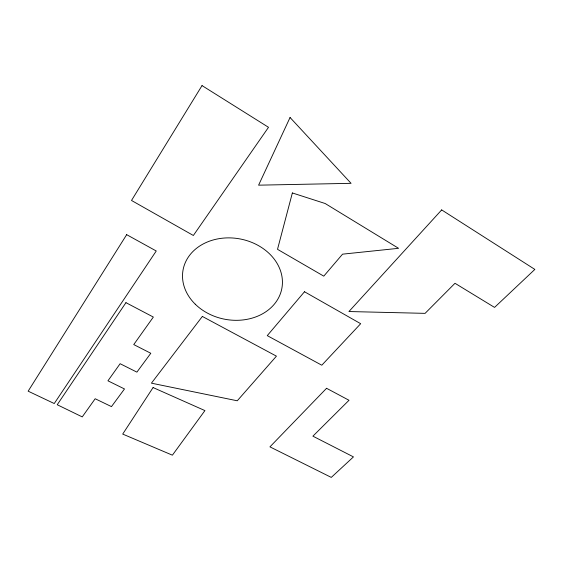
<?xml version="1.0" encoding="UTF-8"?>
<svg xmlns="http://www.w3.org/2000/svg" width="563" height="563" viewBox="0 0 563 563"><rect width="100%" height="100%" fill="white"/><g stroke="black" fill="none" stroke-linecap="round" stroke-linejoin="round"><path stroke-width="0.84" d="M292.359 192.954L277.517 249.325L323.774 276.144L342.557 254.159L398.569 248.311L325.175 203.517L292.359 192.954M290.058 117.505L258.593 185.171L351.066 183.327L290.058 117.505M202.026 85.597L131.51 200.463L193.362 235.482L268.509 127.301L202.026 85.597M126.675 234.665L28.15 391.172L54.238 403.537L156.247 250.992L126.675 234.665M153.073 387.555L122.706 434.08L172.398 455.178L204.925 410.589L153.073 387.555M125.943 302.662L57.236 404.734L82.24 416.901L95.175 398.745L111.467 406.613L124.486 388.956L107.941 380.813L120.116 363.712L136.9 372.129L150.8 353.282L133.748 344.57L153.34 317.06L125.943 302.662M202.349 316.441L151.426 383.171L237.262 400.786L276.433 356.154L202.349 316.441M304.492 291.747L267.263 335.625L321.797 365.211L360.679 323.704L304.492 291.747M441.673 209.908L348.933 311.536L425.086 313.359L454.988 283.28L494.553 307.412L534.85 269.41L441.673 209.908M326.561 388.287L269.937 446.86L331.283 477.403L353.458 456.896L312.901 436.17L349.011 400.272L326.561 388.287M195.27 304.21A50.255 40.867 10.7 0 0 279.952 294.864A50.255 40.867 10.7 0 0 222.202 238.226A50.255 40.867 10.7 0 0 195.27 304.21"/></g></svg>
